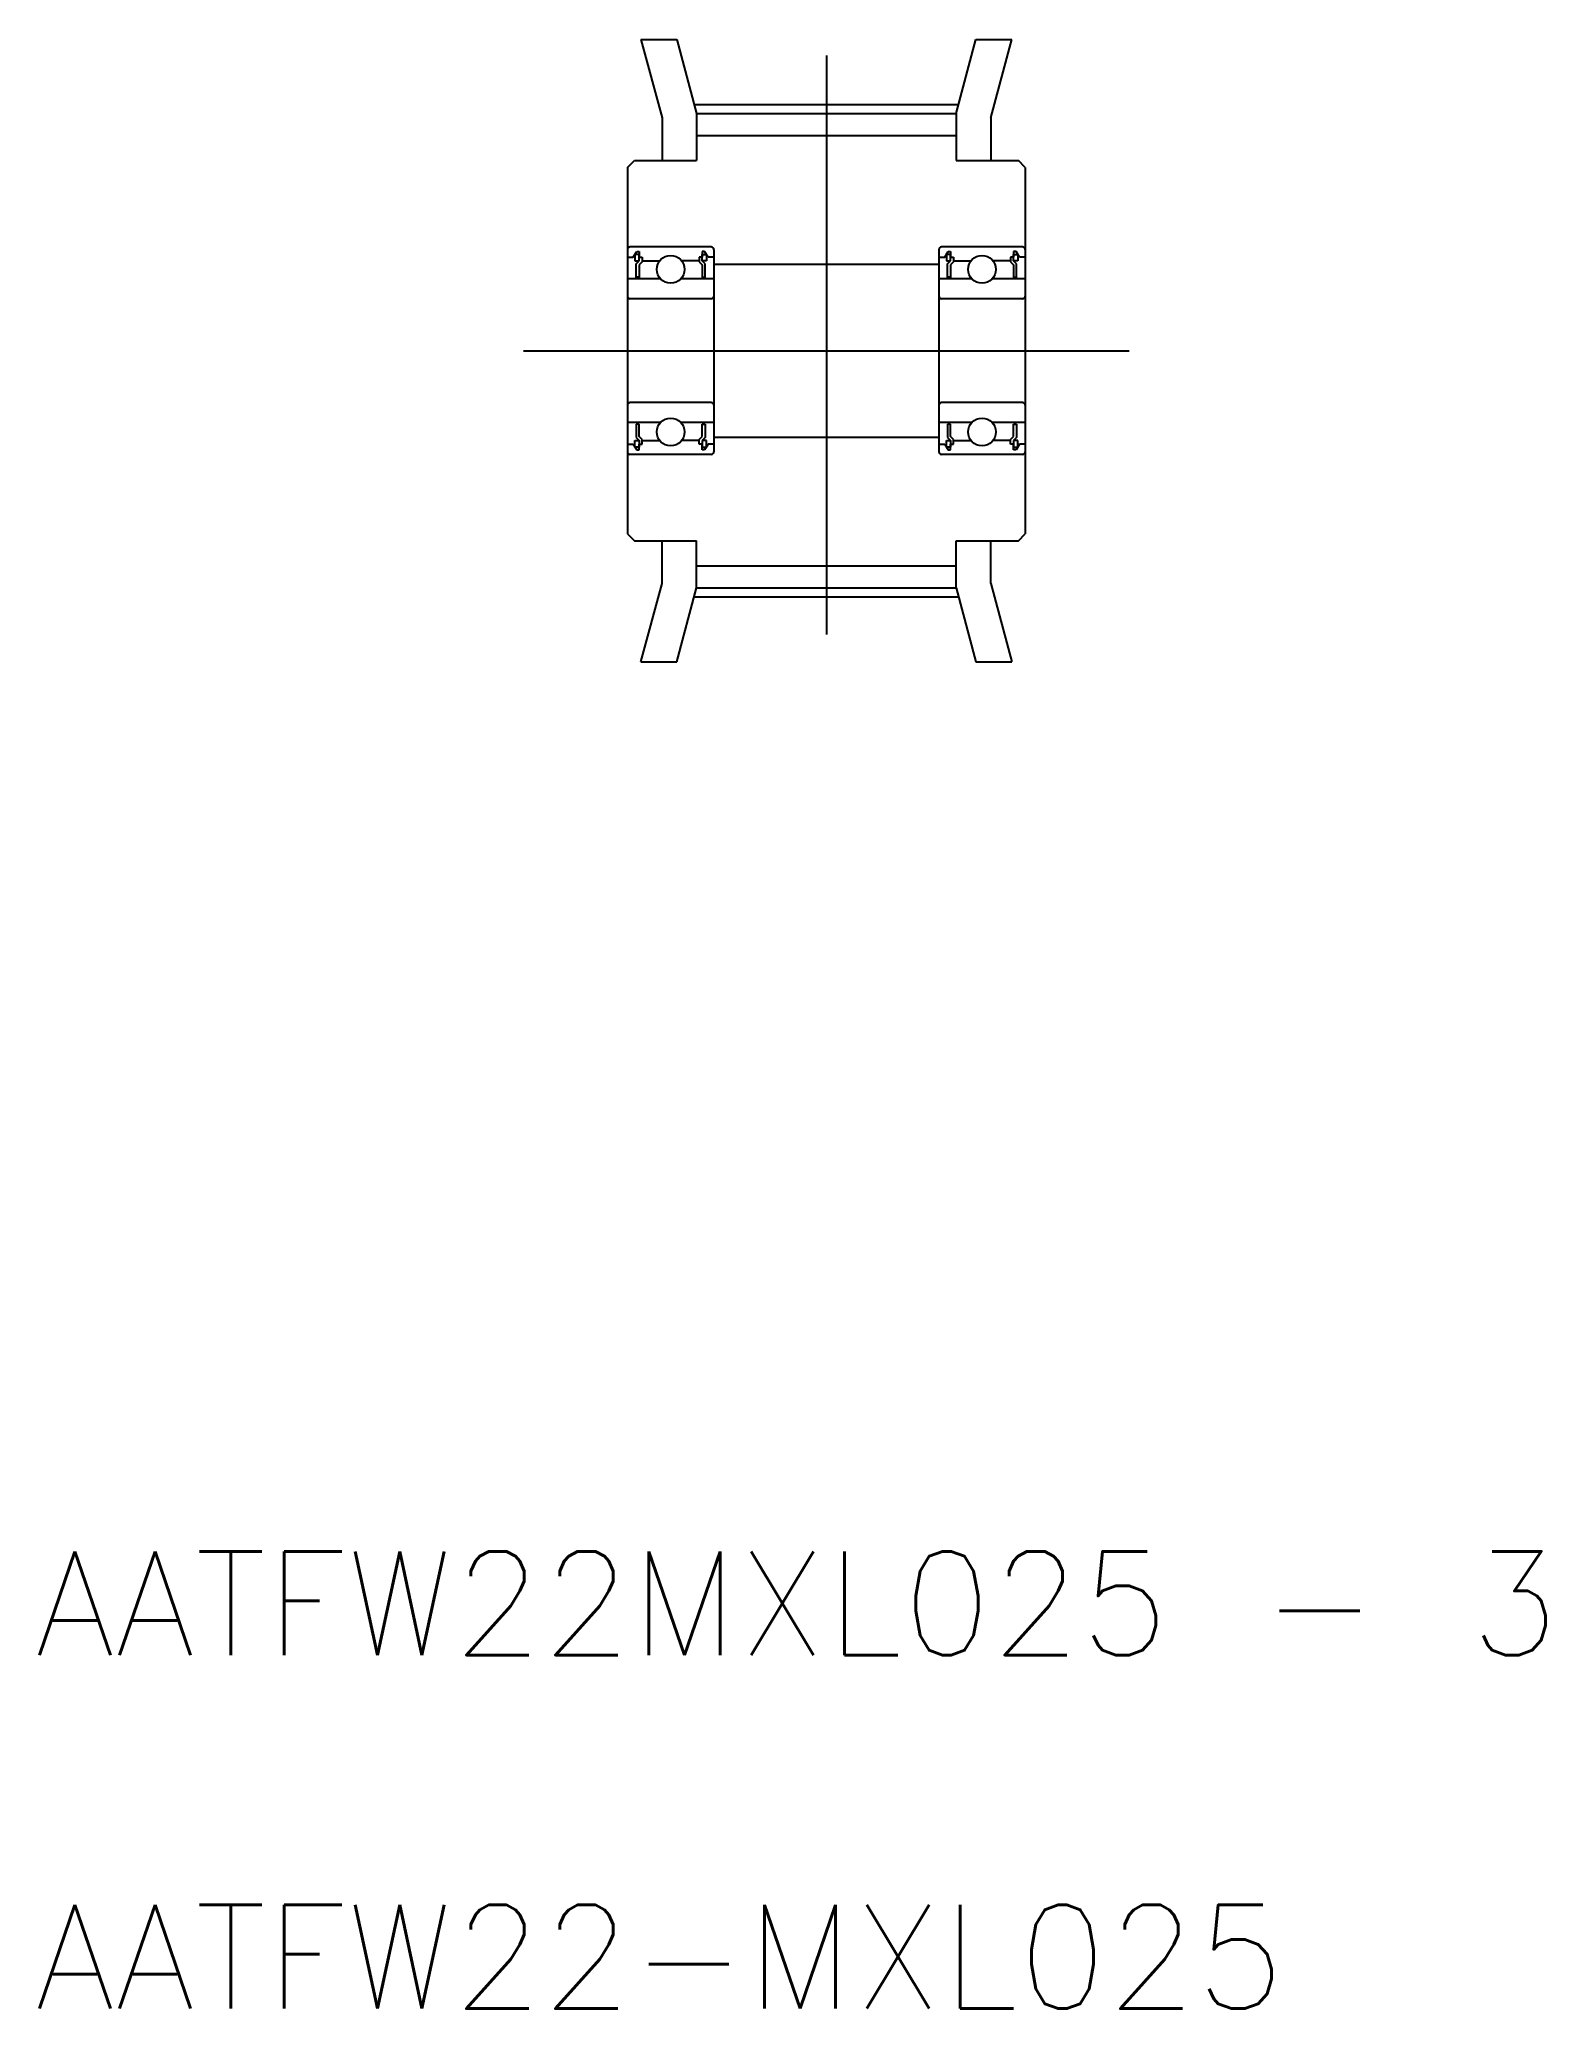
# Model space of a CAD drawing. Extents: x 22 to 65.5, y 0.3 to 57.2.
import ezdxf
from ezdxf.enums import TextEntityAlignment as Align

# ---------------------------------------------------------------- set-up
doc = ezdxf.new("R2010")
doc.units = 0
doc.linetypes.add('CENTER', pattern=[50.8, 31.75, -6.35, 6.35, -6.35])
doc.layers.get('0').update_dxf_attribs({"linetype": 'CONTINUOUS'})
doc.layers.add('CENTER', color=1, linetype='CONTINUOUS')
doc.styles.get("Standard").update_dxf_attribs({"font": 'txt.shx', "bigfont": 'bigfont.shx'})

msp = doc.modelspace()

# ---------------------------------------------------------------- linework, layer by layer
at = {"color": 7, "linetype": 'CONTINUOUS'}
for p, q in [((39.367, 57.248), (39.976, 54.976)), ((39.367, 57.248), (40.403, 57.248)), ((40.403, 57.248), (40.976, 55.108)), ((48.476, 55.108), (49.05, 57.248)), ((49.05, 57.248), (50.085, 57.248)), ((49.476, 54.976), (50.085, 57.248)), ((39.976, 54.976), (39.976, 53.748)), ((40.976, 55.108), (48.476, 55.108)), ((40.976, 55.108), (40.976, 53.748)), ((48.476, 55.108), (48.476, 53.748)), ((49.476, 54.976), (49.476, 53.748)), ((40.976, 54.468), (48.476, 54.468)), ((38.976, 53.548), (39.176, 53.748)), ((38.976, 53.548), (38.976, 42.948)), ((39.176, 53.748), (40.976, 53.748)), ((48.476, 53.748), (50.276, 53.748)), ((50.476, 53.548), (50.276, 53.748)), ((50.476, 53.548), (50.476, 42.948)), ((41.396, 51.248), (39.056, 51.248)), ((50.396, 51.248), (48.056, 51.248)), ((38.976, 51.168), (38.976, 45.328)), ((38.976, 50.948), (39.146, 50.948)), ((39.146, 50.948), (39.244, 51.118)), ((39.195, 51.033), (39.195, 50.848)), ((39.316, 51.033), (39.195, 51.033)), ((39.195, 50.848), (39.316, 50.848)), ((39.231, 50.763), (39.316, 50.848)), ((39.231, 50.323), (39.231, 50.763)), ((39.244, 51.118), (39.316, 51.118)), ((39.316, 51.118), (39.316, 50.948)), ((39.316, 50.848), (39.316, 51.033)), ((39.316, 50.948), (39.401, 50.948)), ((39.401, 50.813), (39.316, 50.728)), ((39.316, 50.728), (39.316, 50.323)), ((39.401, 50.948), (39.401, 50.813)), ((39.401, 50.878), (39.431, 50.848)), ((39.431, 50.848), (39.914, 50.848)), ((41.021, 50.848), (40.538, 50.848)), ((41.051, 50.878), (41.021, 50.848)), ((41.051, 50.948), (41.051, 50.813)), ((41.136, 50.948), (41.051, 50.948)), ((41.051, 50.813), (41.136, 50.728)), ((41.208, 51.118), (41.136, 51.118)), ((41.136, 51.118), (41.136, 50.948)), ((41.136, 51.033), (41.257, 51.033)), ((41.136, 50.848), (41.136, 51.033)), ((41.221, 50.763), (41.136, 50.848)), ((41.257, 50.848), (41.136, 50.848)), ((41.136, 50.728), (41.136, 50.323)), ((41.306, 50.948), (41.208, 51.118)), ((41.221, 50.323), (41.221, 50.763)), ((41.257, 51.033), (41.257, 50.848)), ((41.476, 50.948), (41.306, 50.948)), ((41.476, 51.168), (41.476, 45.328)), ((41.476, 50.748), (47.976, 50.748)), ((47.976, 51.168), (47.976, 45.328)), ((47.976, 50.948), (48.146, 50.948)), ((48.146, 50.948), (48.244, 51.118)), ((48.316, 51.033), (48.195, 51.033)), ((48.195, 51.033), (48.195, 50.848)), ((48.195, 50.848), (48.316, 50.848)), ((48.231, 50.763), (48.316, 50.848)), ((48.231, 50.323), (48.231, 50.763)), ((48.244, 51.118), (48.316, 51.118)), ((48.316, 51.118), (48.316, 50.948)), ((48.316, 50.848), (48.316, 51.033)), ((48.316, 50.948), (48.401, 50.948)), ((48.401, 50.813), (48.316, 50.728)), ((48.316, 50.728), (48.316, 50.323)), ((48.401, 50.948), (48.401, 50.813)), ((48.401, 50.878), (48.431, 50.848)), ((48.431, 50.848), (48.914, 50.848)), ((50.021, 50.848), (49.538, 50.848)), ((50.051, 50.878), (50.021, 50.848)), ((50.136, 50.948), (50.051, 50.948)), ((50.051, 50.948), (50.051, 50.813)), ((50.051, 50.813), (50.136, 50.728)), ((50.136, 51.118), (50.136, 50.948)), ((50.208, 51.118), (50.136, 51.118)), ((50.136, 50.848), (50.136, 51.033)), ((50.136, 51.033), (50.257, 51.033)), ((50.257, 50.848), (50.136, 50.848)), ((50.221, 50.763), (50.136, 50.848)), ((50.136, 50.728), (50.136, 50.323)), ((50.306, 50.948), (50.208, 51.118)), ((50.221, 50.323), (50.221, 50.763)), ((50.257, 51.033), (50.257, 50.848)), ((50.476, 50.948), (50.306, 50.948)), ((50.476, 51.168), (50.476, 45.328)), ((39.936, 50.323), (38.976, 50.323)), ((39.316, 50.375), (39.231, 50.375)), ((41.476, 50.323), (40.517, 50.323)), ((41.136, 50.375), (41.221, 50.375)), ((48.936, 50.323), (47.976, 50.323)), ((48.316, 50.375), (48.231, 50.375)), ((50.476, 50.323), (49.517, 50.323)), ((50.136, 50.375), (50.221, 50.375)), ((41.396, 49.748), (39.056, 49.748)), ((50.396, 49.748), (48.056, 49.748)), ((41.396, 46.748), (39.056, 46.748)), ((50.396, 46.748), (48.056, 46.748)), ((39.936, 46.173), (38.976, 46.173)), ((39.231, 46.12), (39.231, 45.733)), ((39.316, 46.12), (39.231, 46.12)), ((39.316, 45.768), (39.316, 46.12)), ((41.476, 46.173), (40.517, 46.173)), ((41.136, 46.12), (41.221, 46.12)), ((41.136, 45.768), (41.136, 46.12)), ((41.221, 46.12), (41.221, 45.733)), ((48.936, 46.173), (47.976, 46.173)), ((48.316, 46.12), (48.231, 46.12)), ((48.231, 46.12), (48.231, 45.733)), ((48.316, 45.768), (48.316, 46.12)), ((50.476, 46.173), (49.517, 46.173)), ((50.136, 45.768), (50.136, 46.12)), ((50.136, 46.12), (50.221, 46.12)), ((50.221, 46.12), (50.221, 45.733)), ((38.976, 45.548), (39.146, 45.548)), ((39.146, 45.548), (39.244, 45.378)), ((39.195, 45.648), (39.316, 45.648)), ((39.195, 45.463), (39.195, 45.648)), ((39.231, 45.733), (39.316, 45.648)), ((39.401, 45.683), (39.316, 45.768)), ((39.316, 45.648), (39.316, 45.463)), ((39.316, 45.548), (39.401, 45.548)), ((39.316, 45.378), (39.316, 45.548)), ((39.401, 45.548), (39.401, 45.683)), ((39.401, 45.618), (39.431, 45.648)), ((39.431, 45.648), (39.914, 45.648)), ((41.021, 45.648), (40.538, 45.648)), ((41.051, 45.618), (41.021, 45.648)), ((41.051, 45.683), (41.136, 45.768)), ((41.051, 45.548), (41.051, 45.683)), ((41.136, 45.548), (41.051, 45.548)), ((41.221, 45.733), (41.136, 45.648)), ((41.257, 45.648), (41.136, 45.648)), ((41.136, 45.648), (41.136, 45.463)), ((41.136, 45.378), (41.136, 45.548)), ((41.306, 45.548), (41.208, 45.378)), ((41.257, 45.463), (41.257, 45.648)), ((41.476, 45.548), (41.306, 45.548)), ((41.476, 45.748), (47.976, 45.748)), ((47.976, 45.548), (48.146, 45.548)), ((48.146, 45.548), (48.244, 45.378)), ((48.195, 45.463), (48.195, 45.648)), ((48.195, 45.648), (48.316, 45.648)), ((48.231, 45.733), (48.316, 45.648)), ((48.401, 45.683), (48.316, 45.768)), ((48.316, 45.648), (48.316, 45.463)), ((48.316, 45.378), (48.316, 45.548)), ((48.316, 45.548), (48.401, 45.548)), ((48.401, 45.548), (48.401, 45.683)), ((48.401, 45.618), (48.431, 45.648)), ((48.431, 45.648), (48.914, 45.648)), ((50.021, 45.648), (49.538, 45.648)), ((50.051, 45.618), (50.021, 45.648)), ((50.051, 45.683), (50.136, 45.768)), ((50.051, 45.548), (50.051, 45.683)), ((50.136, 45.548), (50.051, 45.548)), ((50.221, 45.733), (50.136, 45.648)), ((50.136, 45.648), (50.136, 45.463)), ((50.257, 45.648), (50.136, 45.648)), ((50.136, 45.378), (50.136, 45.548)), ((50.306, 45.548), (50.208, 45.378)), ((50.257, 45.463), (50.257, 45.648)), ((50.476, 45.548), (50.306, 45.548)), ((41.396, 45.248), (39.056, 45.248)), ((39.316, 45.463), (39.195, 45.463)), ((39.244, 45.378), (39.316, 45.378)), ((40.226, 45.248), (40.226, 45.248)), ((40.811, 45.248), (40.811, 45.248)), ((41.136, 45.463), (41.257, 45.463)), ((41.208, 45.378), (41.136, 45.378)), ((50.396, 45.248), (48.056, 45.248)), ((48.316, 45.463), (48.195, 45.463)), ((48.244, 45.378), (48.316, 45.378)), ((49.226, 45.248), (49.226, 45.248)), ((49.811, 45.248), (49.811, 45.248)), ((50.136, 45.463), (50.257, 45.463)), ((50.208, 45.378), (50.136, 45.378)), ((38.976, 42.948), (39.176, 42.748)), ((39.176, 42.748), (40.976, 42.748)), ((39.976, 41.52), (39.976, 42.748)), ((40.976, 41.388), (40.976, 42.748)), ((48.476, 41.388), (48.476, 42.748)), ((48.476, 42.748), (50.276, 42.748)), ((49.476, 41.52), (49.476, 42.748)), ((50.276, 42.748), (50.476, 42.948)), ((40.976, 42.028), (48.476, 42.028)), ((39.367, 39.248), (39.976, 41.52)), ((40.403, 39.248), (40.976, 41.388)), ((40.976, 41.388), (48.476, 41.388)), ((48.476, 41.388), (49.05, 39.248)), ((49.476, 41.52), (50.085, 39.248)), ((39.367, 39.248), (40.403, 39.248)), ((49.05, 39.248), (50.085, 39.248))]:
    msp.add_line(p, q, dxfattribs=at)
for centre in [(40.226, 50.598), (49.226, 50.598), (40.226, 45.898), (49.226, 45.898)]:
    msp.add_circle(centre, 0.4, dxfattribs=at)
for centre, start, end in [((39.056, 51.168), 90, 180), ((41.396, 51.168), 0, 90), ((48.056, 51.168), 90, 180), ((50.396, 51.168), 0, 90), ((39.056, 49.828), 180, 270), ((41.396, 49.828), 270, 0), ((48.056, 49.828), 180, 270), ((50.396, 49.828), 270, 0), ((39.056, 46.668), 90, 180), ((41.396, 46.668), 0, 90), ((48.056, 46.668), 90, 180), ((50.396, 46.668), 0, 90), ((39.056, 45.328), 180, 270), ((41.396, 45.328), 270, 0), ((48.056, 45.328), 180, 270), ((50.396, 45.328), 270, 0)]:
    msp.add_arc(centre, 0.08, start, end, dxfattribs=at)
at = {"layer": 'CENTER', "color": 1, "linetype": 'CENTER'}
for p, q in [((44.726, 56.782), (44.726, 40.039)), ((40.908, 55.363), (48.544, 55.363)), ((35.976, 48.248), (53.476, 48.248)), ((40.908, 41.133), (48.544, 41.133))]:
    msp.add_line(p, q, dxfattribs=at)

# ---------------------------------------------------------------- texts
at = {"color": 7, "linetype": 'CONTINUOUS'}
for s, p in [('AATFW22MXL025 - 3', (21.852, 9.634)), ('AATFW22-MXL025', (21.852, -0.586))]:
    msp.add_text(s, height=3, dxfattribs=at).set_placement(p, align=Align.BOTTOM_LEFT)

doc.saveas('drawing.dxf')
